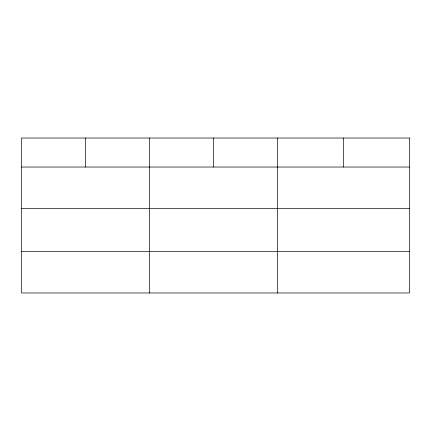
<?xml version="1.0" encoding="UTF-8"?>
<svg xmlns="http://www.w3.org/2000/svg" width="431" height="431" viewBox="0 0 431 431"><rect width="100%" height="100%" fill="white"/><g stroke="black" fill="none" stroke-linecap="round" stroke-linejoin="round"><path stroke-width="0.65" d="M21.55 167.039L409.45 167.039M21.55 208.599L409.45 208.599M21.55 251.418L409.45 251.418M343.507 138.022L343.507 167.039M277.564 138.022L277.564 292.978M213.56 138.022L213.56 167.039M149.557 138.022L149.557 292.978M85.553 138.022L85.553 167.039M409.45 138.022L21.55 138.022L21.55 292.978L409.45 292.978L409.45 138.022"/></g></svg>
